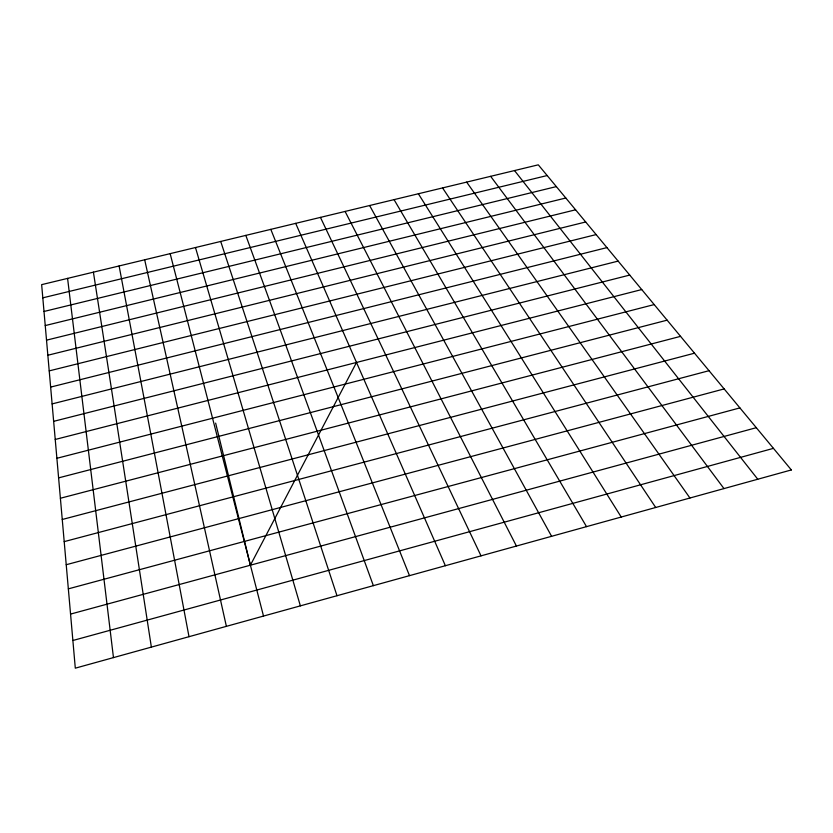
<?xml version="1.0" encoding="UTF-8"?>
<svg xmlns="http://www.w3.org/2000/svg" width="833" height="833" viewBox="0 0 833 833"><rect width="100%" height="100%" fill="white"/><g stroke="black" fill="none" stroke-linecap="round" stroke-linejoin="round"><path stroke-width="1.25" d="M356.503 362.459L250.4 565.201L215.643 423.102M72.877 640.494L773.451 448.352M70.555 614.088L756.312 427.693M68.348 588.858L739.891 407.899M66.224 564.722L724.148 388.917M64.203 541.627L709.039 370.695M62.256 519.48L694.514 353.192M60.392 498.249L680.561 336.355M58.602 477.871L667.129 320.164M56.883 458.285L654.197 304.576M55.238 439.46L641.733 289.561M53.645 421.342L629.717 275.077M52.115 403.901L618.128 261.104M50.636 387.095L606.945 247.609M47.845 355.243L585.682 221.984M49.22 370.883L596.136 234.583M46.523 340.156L575.582 209.801M45.242 325.568L565.805 198.015M42.806 297.839L547.166 175.544M44.003 311.469L556.34 186.602M514.513 170.567L757.77 479.225M490.637 176.325L723.971 488.586M466.657 182.115L689.943 498.009M442.562 187.925L655.696 507.484M418.364 193.766L621.22 517.033M394.051 199.628L586.515 526.643M369.623 205.522L551.581 536.306M345.091 211.436L516.418 546.042M320.445 217.382L481.016 555.85M295.684 223.359L445.374 565.711M270.808 229.356L409.492 575.645M245.818 235.385L373.361 585.651M220.714 241.445L336.99 595.72M195.484 247.526L300.369 605.862M170.151 253.638L263.509 616.066M144.682 259.781L226.378 626.343M119.109 265.956L189.008 636.693M93.411 272.152L151.367 647.106M67.588 278.378L113.465 657.601M791.35 469.937L75.303 668.17L41.65 284.647L538.285 164.83L791.35 469.937"/></g></svg>
